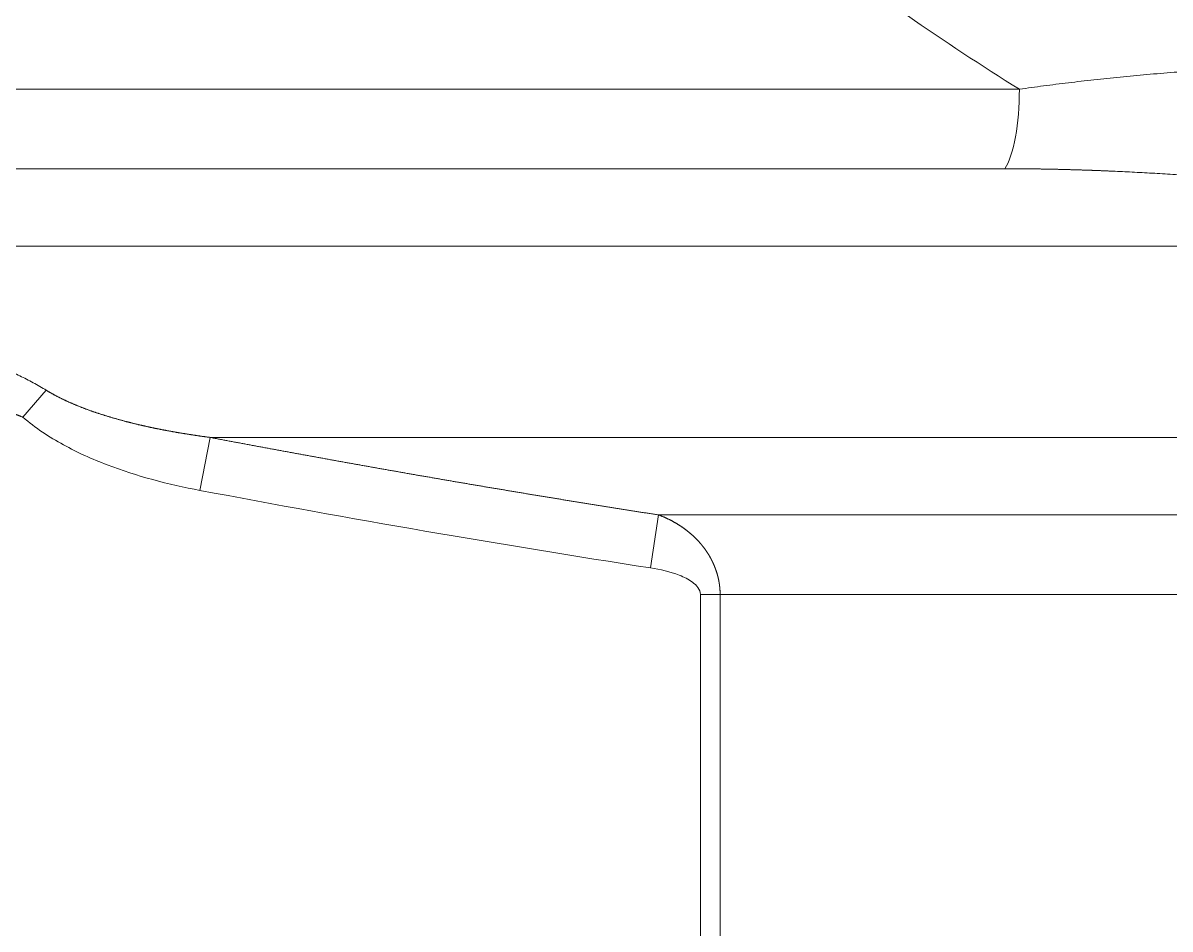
# Model space of a CAD drawing. Header units: millimetres. Extents: x 4664 to 8864, y -38 to 2932.
# Drawn here: x 8215.16 to 8232.41, y 1742.65 to 1756.27 of the extents above; entities that cross this region are included whole.
import ezdxf

# ---------------------------------------------------------------- set-up
doc = ezdxf.new("R2010")
doc.units = ezdxf.units.MM

msp = doc.modelspace()

# ---------------------------------------------------------------- linework, layer by layer
at = {"lineweight": 5}
for p, q in [((8193.143, 1755.274), (8230.141, 1755.274)), ((8193.554, 1754.08), (8229.924, 1754.08)), ((8242.142, 1752.914), (8190.219, 1752.914)), ((8215.514, 1750.749), (8215.163, 1750.345)), ((8217.975, 1750.041), (8217.824, 1749.245)), ((8246.503, 1750.041), (8217.975, 1750.041)), ((8224.718, 1748.876), (8224.595, 1748.08)), ((8245.529, 1748.876), (8224.718, 1748.876)), ((8225.345, 1747.682), (8225.345, 1736.626)), ((8225.345, 1747.682), (8246.723, 1747.682)), ((8225.642, 1736.626), (8225.642, 1747.682))]:
    msp.add_line(p, q, dxfattribs=at)
at = {"lineweight": 5, "extrusion": (0, 0, -1)}
msp.add_ellipse((8229.777, 1755.274), major_axis=(0, -1.306), ratio=0.278426, start_param=4.712389, end_param=5.867354, dxfattribs=at)
at = {"lineweight": 5}
for points, knots in [([(8218.655, 1766.189), (8219.032, 1765.647), (8219.422, 1765.115), (8220.228, 1764.072), (8220.644, 1763.561), (8221.502, 1762.559), (8221.945, 1762.068), (8222.628, 1761.348), (8222.859, 1761.11), (8223.211, 1760.757), (8223.388, 1760.582), (8223.597, 1760.379), (8223.702, 1760.278), (8223.755, 1760.227), (8223.781, 1760.202), (8223.794, 1760.19), (8223.801, 1760.183), (8223.804, 1760.181), (8223.806, 1760.179), (8223.807, 1760.178), (8224.289, 1759.718), (8224.781, 1759.272), (8225.537, 1758.622), (8225.792, 1758.408), (8226.178, 1758.092), (8226.373, 1757.936), (8226.602, 1757.755), (8226.716, 1757.665), (8226.774, 1757.62), (8226.803, 1757.598), (8226.817, 1757.587), (8226.824, 1757.581), (8226.828, 1757.578), (8226.83, 1757.577), (8226.83, 1757.576), (8226.831, 1757.576), (8226.831, 1757.576), (8227.365, 1757.162), (8227.907, 1756.764), (8229.01, 1755.997), (8229.571, 1755.628), (8230.141, 1755.274)], [0, 0, 0, 0, 0.125, 0.125, 0.25, 0.25, 0.375, 0.375, 0.4375, 0.4375, 0.46875, 0.484375, 0.492187, 0.496094, 0.498047, 0.499023, 0.499512, 0.499756, 0.499756, 0.5, 0.5, 0.625, 0.625, 0.6875, 0.6875, 0.71875, 0.734375, 0.742187, 0.746094, 0.748047, 0.749023, 0.749512, 0.749756, 0.749878, 0.749939, 0.749939, 0.75, 0.75, 0.875, 0.875, 1, 1, 1, 1]), ([(8242.388, 1755.317), (8242.103, 1755.342), (8241.824, 1755.366), (8241.273, 1755.411), (8241.003, 1755.433), (8240.47, 1755.473), (8240.207, 1755.491), (8239.819, 1755.517), (8239.691, 1755.525), (8239.436, 1755.541), (8239.31, 1755.548), (8238.933, 1755.57), (8238.686, 1755.582), (8238.321, 1755.599), (8238.201, 1755.604), (8238.022, 1755.611), (8237.962, 1755.613), (8237.844, 1755.618), (8237.785, 1755.62), (8237.491, 1755.63), (8237.26, 1755.636), (8236.919, 1755.643), (8236.807, 1755.645), (8236.639, 1755.648), (8236.555, 1755.649), (8236.458, 1755.65), (8236.41, 1755.65), (8236.386, 1755.651), (8236.374, 1755.651), (8236.368, 1755.651), (8236.365, 1755.651), (8236.363, 1755.651), (8236.363, 1755.651), (8236.362, 1755.651), (8236.362, 1755.651), (8236.362, 1755.651), (8236.362, 1755.651), (8236.362, 1755.651), (8236.362, 1755.651), (8236.223, 1755.652), (8235.948, 1755.654), (8235.545, 1755.653), (8235.152, 1755.649), (8234.895, 1755.644), (8234.515, 1755.635), (8234.267, 1755.627), (8233.904, 1755.613), (8233.784, 1755.608), (8233.608, 1755.6), (8233.52, 1755.595), (8233.418, 1755.59), (8233.367, 1755.587), (8233.342, 1755.586), (8233.33, 1755.585), (8233.323, 1755.585), (8233.32, 1755.585), (8233.319, 1755.585), (8233.318, 1755.585), (8233.317, 1755.585), (8233.317, 1755.585), (8233.317, 1755.585), (8233.317, 1755.585), (8233.317, 1755.585), (8233.317, 1755.585), (8233.173, 1755.576), (8232.887, 1755.559), (8232.466, 1755.529), (8232.055, 1755.495), (8231.653, 1755.457), (8231.26, 1755.416), (8230.877, 1755.372), (8230.503, 1755.325), (8230.261, 1755.291), (8230.141, 1755.274)], [0, 0, 0, 0, 0.0625, 0.0625, 0.125, 0.125, 0.1875, 0.1875, 0.21875, 0.21875, 0.25, 0.25, 0.3125, 0.3125, 0.34375, 0.34375, 0.359375, 0.359375, 0.375, 0.375, 0.4375, 0.4375, 0.46875, 0.46875, 0.484375, 0.492188, 0.496094, 0.498047, 0.499023, 0.499512, 0.499756, 0.499878, 0.499939, 0.499969, 0.499985, 0.499992, 0.499996, 0.499996, 0.5, 0.5, 0.53125, 0.5625, 0.59375, 0.625, 0.625, 0.6875, 0.6875, 0.71875, 0.71875, 0.734375, 0.742188, 0.746094, 0.748047, 0.749023, 0.749512, 0.749756, 0.749878, 0.749939, 0.749969, 0.749985, 0.749992, 0.749996, 0.749996, 0.75, 0.75, 0.78125, 0.8125, 0.84375, 0.875, 0.90625, 0.9375, 0.96875, 1, 1, 1, 1]), ([(8229.924, 1754.08), (8229.93, 1754.08), (8229.942, 1754.08), (8229.96, 1754.08), (8229.978, 1754.08), (8229.996, 1754.08), (8230.014, 1754.08), (8230.032, 1754.079), (8230.05, 1754.079), (8230.068, 1754.079), (8230.086, 1754.079), (8230.104, 1754.079), (8230.122, 1754.079), (8230.14, 1754.079), (8230.159, 1754.079), (8230.177, 1754.079), (8230.195, 1754.079), (8230.213, 1754.078), (8230.231, 1754.078), (8230.249, 1754.078), (8230.268, 1754.078), (8230.286, 1754.078), (8230.304, 1754.077), (8230.322, 1754.077), (8230.341, 1754.077), (8230.359, 1754.077), (8230.377, 1754.077), (8230.395, 1754.076), (8230.414, 1754.076), (8230.432, 1754.076), (8230.45, 1754.076), (8230.469, 1754.075), (8230.487, 1754.075), (8230.506, 1754.075), (8230.524, 1754.074), (8230.543, 1754.074), (8230.561, 1754.074), (8230.579, 1754.073), (8230.598, 1754.073), (8230.617, 1754.073), (8230.635, 1754.072), (8230.654, 1754.072), (8230.672, 1754.071), (8230.691, 1754.071), (8230.709, 1754.071), (8230.728, 1754.07), (8230.747, 1754.07), (8230.765, 1754.069), (8230.784, 1754.069), (8230.803, 1754.068), (8230.821, 1754.068), (8230.84, 1754.067), (8230.859, 1754.067), (8230.877, 1754.066), (8230.896, 1754.066), (8230.915, 1754.065), (8230.934, 1754.065), (8230.953, 1754.064), (8230.971, 1754.064), (8230.99, 1754.063), (8231.009, 1754.063), (8231.028, 1754.062), (8231.047, 1754.061), (8231.066, 1754.061), (8231.085, 1754.06), (8231.104, 1754.06), (8231.123, 1754.059), (8231.142, 1754.058), (8231.161, 1754.058), (8231.18, 1754.057), (8231.199, 1754.056), (8231.218, 1754.056), (8231.237, 1754.055), (8231.256, 1754.054), (8231.275, 1754.053), (8231.294, 1754.053), (8231.313, 1754.052), (8231.333, 1754.051), (8231.352, 1754.051), (8231.371, 1754.05), (8231.39, 1754.049), (8231.409, 1754.048), (8231.429, 1754.047), (8231.448, 1754.047), (8231.467, 1754.046), (8231.486, 1754.045), (8231.597, 1754.04), (8231.801, 1754.031), (8232.101, 1754.015), (8232.41, 1753.996), (8232.727, 1753.975), (8232.989, 1753.957), (8233.196, 1753.941), (8233.343, 1753.93), (8233.492, 1753.918), (8233.642, 1753.905), (8233.794, 1753.893), (8233.947, 1753.879), (8234.101, 1753.866), (8234.256, 1753.852), (8234.413, 1753.837), (8234.638, 1753.816), (8234.934, 1753.786), (8235.305, 1753.748), (8235.689, 1753.708), (8236.068, 1753.666), (8236.443, 1753.624), (8236.814, 1753.581), (8237.196, 1753.536), (8237.571, 1753.49), (8237.941, 1753.445), (8238.308, 1753.4), (8238.695, 1753.351), (8239.002, 1753.313), (8239.227, 1753.284), (8239.365, 1753.266), (8239.514, 1753.248), (8239.672, 1753.227), (8239.84, 1753.206), (8240.019, 1753.183), (8240.207, 1753.159), (8240.406, 1753.134), (8240.582, 1753.111), (8240.731, 1753.092), (8240.848, 1753.077), (8240.96, 1753.063), (8241.068, 1753.049), (8241.173, 1753.036), (8241.273, 1753.024), (8241.368, 1753.011), (8241.46, 1753), (8241.547, 1752.989), (8241.63, 1752.978), (8241.709, 1752.969), (8241.783, 1752.959), (8241.854, 1752.95), (8241.92, 1752.942), (8241.981, 1752.934), (8242.039, 1752.927), (8242.092, 1752.921), (8242.126, 1752.916), (8242.142, 1752.914)], [0, 0, 0, 0, 0.001403, 0.002808, 0.004214, 0.005622, 0.007032, 0.008443, 0.009856, 0.01127, 0.012686, 0.014104, 0.015523, 0.016944, 0.018367, 0.019791, 0.021217, 0.022645, 0.024074, 0.025505, 0.026937, 0.028371, 0.029807, 0.031245, 0.032684, 0.034125, 0.035568, 0.037012, 0.038458, 0.039906, 0.041355, 0.042806, 0.044259, 0.045713, 0.047169, 0.048627, 0.050087, 0.051548, 0.053011, 0.054475, 0.055942, 0.05741, 0.05888, 0.060351, 0.061825, 0.0633, 0.064776, 0.066255, 0.067735, 0.069217, 0.0707, 0.072186, 0.073673, 0.075162, 0.076653, 0.078145, 0.079639, 0.081135, 0.082633, 0.084132, 0.085633, 0.087136, 0.088641, 0.090148, 0.091656, 0.093166, 0.094678, 0.096191, 0.097707, 0.099224, 0.100743, 0.102264, 0.103786, 0.105311, 0.106837, 0.108365, 0.109895, 0.111426, 0.11296, 0.114495, 0.116032, 0.117571, 0.119111, 0.120654, 0.122198, 0.123744, 0.125292, 0.148749, 0.172956, 0.197922, 0.223653, 0.250157, 0.262099, 0.274161, 0.286342, 0.298644, 0.311068, 0.323613, 0.33628, 0.34907, 0.361983, 0.37502, 0.40466, 0.43536, 0.467127, 0.499968, 0.529724, 0.560471, 0.592216, 0.624965, 0.653813, 0.684259, 0.716308, 0.749969, 0.760607, 0.772055, 0.784313, 0.797384, 0.811268, 0.825968, 0.841484, 0.857818, 0.874972, 0.884887, 0.894455, 0.903675, 0.912547, 0.92107, 0.929244, 0.937069, 0.944545, 0.95167, 0.958445, 0.96487, 0.970943, 0.976665, 0.982036, 0.987055, 0.991722, 0.996037, 1, 1, 1, 1]), ([(8215.514, 1750.749), (8215.449, 1750.789), (8215.384, 1750.827), (8215.251, 1750.9), (8215.184, 1750.934), (8215.048, 1750.998), (8214.98, 1751.028), (8214.84, 1751.083), (8214.769, 1751.108), (8214.624, 1751.153), (8214.551, 1751.173), (8214.401, 1751.208), (8214.325, 1751.223), (8214.169, 1751.247), (8214.09, 1751.256), (8213.969, 1751.266), (8213.928, 1751.269), (8213.866, 1751.272), (8213.835, 1751.273), (8213.799, 1751.274), (8213.78, 1751.274), (8213.771, 1751.275), (8213.766, 1751.275), (8213.764, 1751.275), (8213.763, 1751.275), (8213.762, 1751.275), (8213.762, 1751.275), (8213.762, 1751.275), (8213.762, 1751.275), (8213.762, 1751.275), (8213.762, 1751.275), (8213.691, 1751.276), (8213.62, 1751.275), (8213.477, 1751.27), (8213.405, 1751.265), (8213.26, 1751.252), (8213.188, 1751.243), (8213.078, 1751.228), (8213.041, 1751.222), (8212.986, 1751.213), (8212.959, 1751.208), (8212.927, 1751.202), (8212.911, 1751.199), (8212.903, 1751.197), (8212.899, 1751.197), (8212.897, 1751.196), (8212.896, 1751.196), (8212.821, 1751.182), (8212.749, 1751.166), (8212.608, 1751.132), (8212.539, 1751.113), (8212.404, 1751.073), (8212.338, 1751.052), (8212.209, 1751.006), (8212.146, 1750.982), (8212.085, 1750.956)], [0, 0, 0, 0, 0.0625, 0.0625, 0.125, 0.125, 0.1875, 0.1875, 0.25, 0.25, 0.3125, 0.3125, 0.375, 0.375, 0.4375, 0.4375, 0.46875, 0.46875, 0.484375, 0.492188, 0.496094, 0.498047, 0.499023, 0.499512, 0.499756, 0.499878, 0.499939, 0.499969, 0.499985, 0.499985, 0.5, 0.5, 0.5625, 0.5625, 0.625, 0.625, 0.6875, 0.6875, 0.71875, 0.71875, 0.734375, 0.742188, 0.746094, 0.748047, 0.749023, 0.749023, 0.75, 0.75, 0.8125, 0.8125, 0.875, 0.875, 0.9375, 0.9375, 1, 1, 1, 1]), ([(8217.975, 1750.041), (8217.969, 1750.042), (8217.958, 1750.044), (8217.941, 1750.046), (8217.924, 1750.048), (8217.907, 1750.05), (8217.89, 1750.053), (8217.873, 1750.055), (8217.857, 1750.057), (8217.84, 1750.06), (8217.824, 1750.062), (8217.807, 1750.064), (8217.791, 1750.067), (8217.774, 1750.069), (8217.758, 1750.072), (8217.741, 1750.074), (8217.725, 1750.076), (8217.709, 1750.079), (8217.693, 1750.081), (8217.677, 1750.084), (8217.661, 1750.086), (8217.645, 1750.089), (8217.629, 1750.091), (8217.613, 1750.094), (8217.597, 1750.096), (8217.581, 1750.099), (8217.565, 1750.102), (8217.549, 1750.104), (8217.534, 1750.107), (8217.518, 1750.109), (8217.503, 1750.112), (8217.487, 1750.115), (8217.472, 1750.117), (8217.456, 1750.12), (8217.441, 1750.123), (8217.426, 1750.126), (8217.41, 1750.128), (8217.395, 1750.131), (8217.38, 1750.134), (8217.365, 1750.136), (8217.35, 1750.139), (8217.335, 1750.142), (8217.32, 1750.145), (8217.305, 1750.148), (8217.29, 1750.15), (8217.275, 1750.153), (8217.261, 1750.156), (8217.246, 1750.159), (8217.231, 1750.162), (8217.217, 1750.165), (8217.202, 1750.168), (8217.188, 1750.171), (8217.173, 1750.174), (8217.159, 1750.176), (8217.145, 1750.179), (8217.13, 1750.182), (8217.116, 1750.185), (8217.102, 1750.188), (8217.088, 1750.191), (8217.074, 1750.194), (8217.06, 1750.197), (8217.046, 1750.2), (8217.032, 1750.203), (8217.018, 1750.206), (8217.004, 1750.21), (8216.99, 1750.213), (8216.977, 1750.216), (8216.963, 1750.219), (8216.949, 1750.222), (8216.936, 1750.225), (8216.922, 1750.228), (8216.909, 1750.231), (8216.895, 1750.234), (8216.882, 1750.238), (8216.869, 1750.241), (8216.856, 1750.244), (8216.842, 1750.247), (8216.829, 1750.25), (8216.816, 1750.254), (8216.803, 1750.257), (8216.79, 1750.26), (8216.777, 1750.263), (8216.764, 1750.267), (8216.751, 1750.27), (8216.739, 1750.273), (8216.726, 1750.276), (8216.711, 1750.28), (8216.693, 1750.285), (8216.672, 1750.29), (8216.652, 1750.296), (8216.632, 1750.301), (8216.612, 1750.307), (8216.592, 1750.312), (8216.573, 1750.318), (8216.553, 1750.323), (8216.534, 1750.329), (8216.514, 1750.335), (8216.495, 1750.34), (8216.476, 1750.346), (8216.457, 1750.352), (8216.438, 1750.357), (8216.419, 1750.363), (8216.4, 1750.369), (8216.382, 1750.375), (8216.364, 1750.381), (8216.345, 1750.386), (8216.327, 1750.392), (8216.309, 1750.398), (8216.291, 1750.404), (8216.273, 1750.41), (8216.256, 1750.416), (8216.238, 1750.422), (8216.221, 1750.428), (8216.203, 1750.434), (8216.186, 1750.44), (8216.169, 1750.446), (8216.152, 1750.453), (8216.135, 1750.459), (8216.118, 1750.465), (8216.102, 1750.471), (8216.085, 1750.477), (8216.069, 1750.484), (8216.053, 1750.49), (8216.037, 1750.496), (8216.021, 1750.502), (8216.005, 1750.509), (8215.989, 1750.515), (8215.973, 1750.521), (8215.958, 1750.528), (8215.943, 1750.534), (8215.927, 1750.541), (8215.912, 1750.547), (8215.897, 1750.554), (8215.882, 1750.56), (8215.867, 1750.567), (8215.853, 1750.573), (8215.838, 1750.58), (8215.824, 1750.586), (8215.81, 1750.593), (8215.795, 1750.6), (8215.781, 1750.606), (8215.767, 1750.613), (8215.754, 1750.619), (8215.74, 1750.626), (8215.726, 1750.633), (8215.713, 1750.64), (8215.7, 1750.646), (8215.686, 1750.653), (8215.673, 1750.66), (8215.66, 1750.667), (8215.648, 1750.673), (8215.635, 1750.68), (8215.622, 1750.687), (8215.61, 1750.694), (8215.597, 1750.701), (8215.585, 1750.708), (8215.573, 1750.715), (8215.561, 1750.722), (8215.549, 1750.728), (8215.537, 1750.735), (8215.526, 1750.742), (8215.518, 1750.747), (8215.514, 1750.749)], [0, 0, 0, 0, 0.00665, 0.01328, 0.019893, 0.026486, 0.033061, 0.039618, 0.046155, 0.052675, 0.059175, 0.065657, 0.07212, 0.078565, 0.084991, 0.091398, 0.097787, 0.104157, 0.110508, 0.116841, 0.123155, 0.12945, 0.135727, 0.141985, 0.148225, 0.154446, 0.160648, 0.166832, 0.172997, 0.179143, 0.185271, 0.19138, 0.197471, 0.203543, 0.209596, 0.215631, 0.221647, 0.227644, 0.233623, 0.239583, 0.245524, 0.251447, 0.257351, 0.263237, 0.269104, 0.274952, 0.280782, 0.286593, 0.292386, 0.29816, 0.303915, 0.309652, 0.31537, 0.321069, 0.32675, 0.332412, 0.338056, 0.343681, 0.349287, 0.354875, 0.360445, 0.365995, 0.371527, 0.377041, 0.382536, 0.388012, 0.39347, 0.398909, 0.404329, 0.409731, 0.415115, 0.42048, 0.425826, 0.431154, 0.436463, 0.441753, 0.447025, 0.452279, 0.457514, 0.46273, 0.467928, 0.473107, 0.478268, 0.483411, 0.488534, 0.493639, 0.498726, 0.506931, 0.515095, 0.523216, 0.531296, 0.539334, 0.547329, 0.555284, 0.563196, 0.571066, 0.578895, 0.586682, 0.594428, 0.602131, 0.609794, 0.617414, 0.624993, 0.63253, 0.640026, 0.64748, 0.654893, 0.662264, 0.669594, 0.676883, 0.68413, 0.691336, 0.698501, 0.705624, 0.712706, 0.719747, 0.726747, 0.733706, 0.740623, 0.7475, 0.754336, 0.761131, 0.767885, 0.774598, 0.78127, 0.787901, 0.794492, 0.801042, 0.807552, 0.814021, 0.820449, 0.826838, 0.833185, 0.839493, 0.84576, 0.851987, 0.858173, 0.86432, 0.870426, 0.876493, 0.88252, 0.888507, 0.894454, 0.900361, 0.906229, 0.912057, 0.917846, 0.923596, 0.929306, 0.934977, 0.940608, 0.946201, 0.951755, 0.95727, 0.962746, 0.968183, 0.973582, 0.978942, 0.984264, 0.989547, 0.994793, 1, 1, 1, 1]), ([(8212.157, 1749.943), (8212.159, 1749.944), (8212.164, 1749.947), (8212.17, 1749.951), (8212.177, 1749.956), (8212.184, 1749.96), (8212.191, 1749.965), (8212.198, 1749.97), (8212.206, 1749.974), (8212.213, 1749.979), (8212.221, 1749.984), (8212.229, 1749.989), (8212.237, 1749.995), (8212.245, 1750), (8212.254, 1750.005), (8212.263, 1750.011), (8212.272, 1750.016), (8212.281, 1750.022), (8212.29, 1750.027), (8212.299, 1750.033), (8212.309, 1750.039), (8212.319, 1750.045), (8212.329, 1750.051), (8212.339, 1750.057), (8212.35, 1750.063), (8212.36, 1750.069), (8212.371, 1750.075), (8212.382, 1750.081), (8212.393, 1750.088), (8212.404, 1750.094), (8212.416, 1750.101), (8212.428, 1750.107), (8212.44, 1750.114), (8212.452, 1750.12), (8212.464, 1750.127), (8212.477, 1750.134), (8212.49, 1750.141), (8212.503, 1750.147), (8212.516, 1750.154), (8212.529, 1750.161), (8212.543, 1750.168), (8212.556, 1750.175), (8212.57, 1750.182), (8212.585, 1750.189), (8212.599, 1750.196), (8212.613, 1750.204), (8212.628, 1750.211), (8212.643, 1750.218), (8212.659, 1750.225), (8212.674, 1750.232), (8212.69, 1750.24), (8212.705, 1750.247), (8212.722, 1750.254), (8212.738, 1750.261), (8212.754, 1750.269), (8212.771, 1750.276), (8212.788, 1750.283), (8212.805, 1750.291), (8212.822, 1750.298), (8212.845, 1750.307), (8212.872, 1750.318), (8212.904, 1750.331), (8212.935, 1750.343), (8212.966, 1750.355), (8212.996, 1750.366), (8213.026, 1750.377), (8213.056, 1750.388), (8213.085, 1750.398), (8213.114, 1750.407), (8213.142, 1750.416), (8213.17, 1750.425), (8213.197, 1750.434), (8213.224, 1750.442), (8213.251, 1750.449), (8213.277, 1750.457), (8213.302, 1750.464), (8213.327, 1750.471), (8213.352, 1750.477), (8213.376, 1750.483), (8213.4, 1750.489), (8213.423, 1750.494), (8213.445, 1750.5), (8213.468, 1750.505), (8213.489, 1750.509), (8213.51, 1750.514), (8213.531, 1750.518), (8213.551, 1750.522), (8213.571, 1750.526), (8213.599, 1750.531), (8213.637, 1750.537), (8213.684, 1750.545), (8213.73, 1750.551), (8213.777, 1750.557), (8213.822, 1750.562), (8213.868, 1750.566), (8213.913, 1750.569), (8213.957, 1750.572), (8214.001, 1750.574), (8214.045, 1750.575), (8214.088, 1750.575), (8214.131, 1750.575), (8214.173, 1750.574), (8214.215, 1750.572), (8214.257, 1750.57), (8214.298, 1750.567), (8214.338, 1750.563), (8214.368, 1750.56), (8214.387, 1750.558), (8214.395, 1750.557), (8214.404, 1750.555), (8214.412, 1750.554), (8214.421, 1750.553), (8214.43, 1750.552), (8214.438, 1750.551), (8214.447, 1750.549), (8214.456, 1750.548), (8214.465, 1750.547), (8214.474, 1750.545), (8214.483, 1750.544), (8214.492, 1750.542), (8214.501, 1750.541), (8214.51, 1750.539), (8214.52, 1750.537), (8214.529, 1750.536), (8214.538, 1750.534), (8214.548, 1750.532), (8214.557, 1750.53), (8214.567, 1750.528), (8214.576, 1750.526), (8214.586, 1750.524), (8214.596, 1750.522), (8214.605, 1750.52), (8214.615, 1750.518), (8214.625, 1750.516), (8214.635, 1750.514), (8214.645, 1750.511), (8214.655, 1750.509), (8214.665, 1750.506), (8214.676, 1750.504), (8214.686, 1750.501), (8214.696, 1750.499), (8214.706, 1750.496), (8214.717, 1750.494), (8214.727, 1750.491), (8214.738, 1750.488), (8214.748, 1750.485), (8214.759, 1750.482), (8214.77, 1750.479), (8214.78, 1750.476), (8214.791, 1750.473), (8214.802, 1750.47), (8214.813, 1750.467), (8214.824, 1750.464), (8214.835, 1750.46), (8214.846, 1750.457), (8214.857, 1750.454), (8214.868, 1750.45), (8214.879, 1750.447), (8214.891, 1750.443), (8214.902, 1750.439), (8214.913, 1750.436), (8214.925, 1750.432), (8214.936, 1750.428), (8214.948, 1750.424), (8214.959, 1750.42), (8214.971, 1750.417), (8214.982, 1750.412), (8214.994, 1750.408), (8215.006, 1750.404), (8215.018, 1750.4), (8215.029, 1750.396), (8215.041, 1750.392), (8215.053, 1750.387), (8215.065, 1750.383), (8215.077, 1750.378), (8215.089, 1750.374), (8215.102, 1750.369), (8215.114, 1750.364), (8215.126, 1750.36), (8215.138, 1750.355), (8215.15, 1750.35), (8215.159, 1750.347), (8215.163, 1750.345)], [0, 0, 0, 0, 0.002496, 0.005055, 0.007677, 0.010363, 0.013113, 0.015926, 0.018802, 0.021742, 0.024746, 0.027812, 0.030943, 0.034136, 0.037394, 0.040714, 0.044098, 0.047546, 0.051057, 0.054631, 0.058269, 0.06197, 0.065734, 0.069562, 0.073454, 0.077408, 0.081426, 0.085507, 0.089652, 0.093859, 0.09813, 0.102464, 0.106862, 0.111322, 0.115846, 0.120433, 0.125083, 0.129796, 0.134572, 0.139411, 0.144313, 0.149278, 0.154306, 0.159397, 0.164551, 0.169767, 0.175046, 0.180388, 0.185793, 0.19126, 0.19679, 0.202382, 0.208037, 0.213754, 0.219534, 0.225376, 0.23128, 0.237246, 0.243275, 0.249365, 0.260452, 0.271361, 0.282094, 0.292649, 0.303027, 0.313229, 0.323254, 0.333102, 0.342773, 0.352268, 0.361587, 0.37073, 0.379697, 0.388487, 0.397102, 0.405542, 0.413806, 0.421895, 0.429809, 0.437548, 0.445112, 0.452502, 0.459718, 0.46676, 0.473628, 0.480322, 0.486843, 0.49319, 0.499365, 0.514596, 0.529667, 0.54458, 0.559335, 0.573932, 0.588372, 0.602655, 0.616782, 0.630754, 0.644571, 0.658234, 0.671743, 0.6851, 0.698306, 0.711361, 0.724266, 0.737022, 0.74963, 0.752263, 0.754916, 0.757588, 0.760279, 0.76299, 0.765721, 0.76847, 0.77124, 0.774028, 0.776836, 0.779664, 0.782511, 0.785377, 0.788262, 0.791167, 0.794092, 0.797035, 0.799998, 0.80298, 0.805981, 0.809001, 0.812041, 0.8151, 0.818178, 0.821275, 0.824391, 0.827527, 0.830681, 0.833855, 0.837047, 0.840259, 0.84349, 0.846739, 0.850007, 0.853295, 0.856601, 0.859926, 0.86327, 0.866633, 0.870015, 0.873415, 0.876834, 0.880272, 0.883729, 0.887204, 0.890698, 0.89421, 0.897741, 0.901291, 0.904859, 0.908446, 0.912051, 0.915674, 0.919316, 0.922977, 0.926655, 0.930353, 0.934068, 0.937802, 0.941553, 0.945323, 0.949112, 0.952918, 0.956743, 0.960585, 0.964446, 0.968325, 0.972222, 0.976136, 0.980069, 0.984019, 0.987988, 0.991974, 0.995978, 1, 1, 1, 1]), ([(8215.163, 1750.345), (8215.349, 1750.183), (8215.557, 1750.047), (8215.984, 1749.813), (8216.204, 1749.715), (8216.878, 1749.457), (8217.345, 1749.335), (8217.824, 1749.245)], [0, 0, 0, 0, 0.25, 0.25, 0.5, 0.5, 1, 1, 1, 1]), ([(8224.718, 1748.876), (8224.697, 1748.879), (8224.655, 1748.886), (8224.593, 1748.896), (8224.53, 1748.905), (8224.468, 1748.915), (8224.405, 1748.925), (8224.343, 1748.935), (8224.28, 1748.945), (8224.218, 1748.955), (8224.155, 1748.964), (8224.092, 1748.974), (8224.03, 1748.984), (8223.967, 1748.994), (8223.905, 1749.004), (8223.842, 1749.014), (8223.78, 1749.024), (8223.717, 1749.034), (8223.654, 1749.044), (8223.592, 1749.055), (8223.529, 1749.065), (8223.466, 1749.075), (8223.404, 1749.085), (8223.341, 1749.095), (8223.278, 1749.105), (8223.216, 1749.116), (8223.153, 1749.126), (8223.09, 1749.136), (8223.028, 1749.146), (8222.965, 1749.157), (8222.902, 1749.167), (8222.839, 1749.177), (8222.777, 1749.188), (8222.714, 1749.198), (8222.651, 1749.209), (8222.588, 1749.219), (8222.525, 1749.23), (8222.463, 1749.24), (8222.4, 1749.251), (8222.337, 1749.261), (8222.274, 1749.272), (8222.211, 1749.282), (8222.148, 1749.293), (8222.086, 1749.303), (8222.023, 1749.314), (8221.96, 1749.325), (8221.897, 1749.335), (8221.834, 1749.346), (8221.771, 1749.357), (8221.708, 1749.368), (8221.645, 1749.378), (8221.582, 1749.389), (8221.519, 1749.4), (8221.456, 1749.411), (8221.393, 1749.422), (8221.33, 1749.433), (8221.267, 1749.444), (8221.204, 1749.454), (8221.141, 1749.465), (8221.078, 1749.476), (8221.015, 1749.487), (8220.952, 1749.498), (8220.889, 1749.509), (8220.826, 1749.521), (8220.763, 1749.532), (8220.7, 1749.543), (8220.637, 1749.554), (8220.574, 1749.565), (8220.51, 1749.576), (8220.447, 1749.587), (8220.384, 1749.599), (8220.321, 1749.61), (8220.258, 1749.621), (8220.195, 1749.632), (8220.131, 1749.644), (8220.068, 1749.655), (8220.005, 1749.666), (8219.942, 1749.678), (8219.878, 1749.689), (8219.815, 1749.701), (8219.752, 1749.712), (8219.688, 1749.724), (8219.625, 1749.735), (8219.562, 1749.747), (8219.499, 1749.758), (8219.435, 1749.77), (8219.372, 1749.781), (8219.308, 1749.793), (8219.245, 1749.804), (8219.182, 1749.816), (8219.118, 1749.828), (8219.055, 1749.839), (8218.991, 1749.851), (8218.928, 1749.863), (8218.864, 1749.875), (8218.801, 1749.886), (8218.737, 1749.898), (8218.674, 1749.91), (8218.61, 1749.922), (8218.547, 1749.934), (8218.483, 1749.946), (8218.42, 1749.957), (8218.356, 1749.969), (8218.293, 1749.981), (8218.229, 1749.993), (8218.165, 1750.005), (8218.102, 1750.017), (8218.038, 1750.029), (8217.996, 1750.037), (8217.975, 1750.041)], [0, 0, 0, 0, 0.009242, 0.018485, 0.02773, 0.036977, 0.046225, 0.055475, 0.064727, 0.07398, 0.083236, 0.092492, 0.101751, 0.111011, 0.120273, 0.129537, 0.138802, 0.148069, 0.157338, 0.166609, 0.175882, 0.185156, 0.194432, 0.20371, 0.21299, 0.222272, 0.231555, 0.240841, 0.250128, 0.259417, 0.268708, 0.278001, 0.287296, 0.296593, 0.305892, 0.315192, 0.324495, 0.333799, 0.343106, 0.352414, 0.361725, 0.371037, 0.380352, 0.389668, 0.398987, 0.408307, 0.41763, 0.426955, 0.436281, 0.44561, 0.454941, 0.464274, 0.473609, 0.482946, 0.492285, 0.501627, 0.51097, 0.520316, 0.529664, 0.539014, 0.548366, 0.55772, 0.567077, 0.576436, 0.585797, 0.59516, 0.604525, 0.613893, 0.623263, 0.632635, 0.642009, 0.651386, 0.660765, 0.670146, 0.679529, 0.688915, 0.698303, 0.707694, 0.717087, 0.726482, 0.735879, 0.745279, 0.754682, 0.764086, 0.773493, 0.782903, 0.792314, 0.801729, 0.811145, 0.820564, 0.829986, 0.83941, 0.848836, 0.858265, 0.867696, 0.87713, 0.886567, 0.896005, 0.905447, 0.914891, 0.924337, 0.933786, 0.943237, 0.952691, 0.962148, 0.971607, 0.981069, 0.990533, 1, 1, 1, 1]), ([(8225.642, 1747.682), (8225.642, 1747.683), (8225.642, 1747.686), (8225.642, 1747.69), (8225.642, 1747.695), (8225.642, 1747.699), (8225.642, 1747.704), (8225.642, 1747.708), (8225.642, 1747.713), (8225.642, 1747.717), (8225.641, 1747.721), (8225.641, 1747.726), (8225.641, 1747.73), (8225.641, 1747.735), (8225.641, 1747.739), (8225.64, 1747.744), (8225.64, 1747.748), (8225.64, 1747.752), (8225.639, 1747.757), (8225.639, 1747.761), (8225.639, 1747.766), (8225.638, 1747.77), (8225.638, 1747.775), (8225.638, 1747.779), (8225.637, 1747.783), (8225.637, 1747.788), (8225.636, 1747.792), (8225.636, 1747.797), (8225.635, 1747.801), (8225.635, 1747.806), (8225.634, 1747.81), (8225.634, 1747.815), (8225.633, 1747.819), (8225.633, 1747.823), (8225.632, 1747.828), (8225.631, 1747.832), (8225.631, 1747.837), (8225.63, 1747.841), (8225.63, 1747.846), (8225.629, 1747.85), (8225.628, 1747.855), (8225.627, 1747.859), (8225.627, 1747.863), (8225.626, 1747.868), (8225.625, 1747.872), (8225.624, 1747.877), (8225.623, 1747.881), (8225.623, 1747.886), (8225.622, 1747.89), (8225.621, 1747.895), (8225.62, 1747.899), (8225.619, 1747.904), (8225.618, 1747.908), (8225.617, 1747.912), (8225.616, 1747.917), (8225.615, 1747.921), (8225.614, 1747.926), (8225.613, 1747.93), (8225.612, 1747.935), (8225.611, 1747.939), (8225.61, 1747.944), (8225.609, 1747.948), (8225.608, 1747.952), (8225.607, 1747.957), (8225.605, 1747.961), (8225.604, 1747.966), (8225.603, 1747.97), (8225.602, 1747.975), (8225.601, 1747.979), (8225.599, 1747.983), (8225.598, 1747.988), (8225.597, 1747.992), (8225.596, 1747.997), (8225.594, 1748.001), (8225.593, 1748.005), (8225.592, 1748.01), (8225.59, 1748.014), (8225.589, 1748.019), (8225.587, 1748.023), (8225.586, 1748.028), (8225.584, 1748.032), (8225.583, 1748.036), (8225.581, 1748.041), (8225.58, 1748.045), (8225.578, 1748.05), (8225.577, 1748.054), (8225.575, 1748.058), (8225.574, 1748.063), (8225.572, 1748.067), (8225.57, 1748.071), (8225.569, 1748.076), (8225.567, 1748.08), (8225.565, 1748.085), (8225.564, 1748.089), (8225.562, 1748.093), (8225.56, 1748.098), (8225.559, 1748.102), (8225.557, 1748.106), (8225.555, 1748.111), (8225.553, 1748.115), (8225.551, 1748.119), (8225.549, 1748.124), (8225.548, 1748.128), (8225.546, 1748.132), (8225.544, 1748.137), (8225.542, 1748.141), (8225.54, 1748.145), (8225.538, 1748.15), (8225.536, 1748.154), (8225.534, 1748.158), (8225.532, 1748.163), (8225.53, 1748.167), (8225.528, 1748.171), (8225.526, 1748.176), (8225.524, 1748.18), (8225.522, 1748.184), (8225.519, 1748.188), (8225.517, 1748.193), (8225.515, 1748.197), (8225.513, 1748.201), (8225.511, 1748.206), (8225.509, 1748.21), (8225.506, 1748.214), (8225.504, 1748.218), (8225.502, 1748.223), (8225.499, 1748.227), (8225.497, 1748.231), (8225.495, 1748.235), (8225.492, 1748.239), (8225.49, 1748.244), (8225.488, 1748.248), (8225.485, 1748.252), (8225.483, 1748.256), (8225.48, 1748.26), (8225.478, 1748.265), (8225.475, 1748.269), (8225.473, 1748.273), (8225.47, 1748.277), (8225.468, 1748.281), (8225.465, 1748.286), (8225.463, 1748.29), (8225.46, 1748.294), (8225.457, 1748.298), (8225.455, 1748.302), (8225.452, 1748.306), (8225.449, 1748.31), (8225.447, 1748.314), (8225.444, 1748.319), (8225.441, 1748.323), (8225.439, 1748.327), (8225.436, 1748.331), (8225.433, 1748.335), (8225.43, 1748.339), (8225.427, 1748.343), (8225.425, 1748.347), (8225.422, 1748.351), (8225.419, 1748.355), (8225.416, 1748.359), (8225.413, 1748.363), (8225.41, 1748.367), (8225.407, 1748.371), (8225.404, 1748.375), (8225.401, 1748.379), (8225.398, 1748.383), (8225.395, 1748.387), (8225.392, 1748.391), (8225.389, 1748.395), (8225.386, 1748.399), (8225.383, 1748.403), (8225.38, 1748.407), (8225.376, 1748.411), (8225.373, 1748.415), (8225.37, 1748.419), (8225.367, 1748.423), (8225.364, 1748.427), (8225.36, 1748.431), (8225.357, 1748.435), (8225.354, 1748.439), (8225.35, 1748.443), (8225.345, 1748.449), (8225.339, 1748.456), (8225.333, 1748.462), (8225.328, 1748.469), (8225.322, 1748.475), (8225.316, 1748.482), (8225.309, 1748.488), (8225.303, 1748.495), (8225.297, 1748.502), (8225.291, 1748.508), (8225.284, 1748.515), (8225.278, 1748.521), (8225.271, 1748.528), (8225.265, 1748.534), (8225.258, 1748.54), (8225.251, 1748.547), (8225.244, 1748.553), (8225.238, 1748.56), (8225.231, 1748.566), (8225.224, 1748.573), (8225.216, 1748.579), (8225.209, 1748.585), (8225.202, 1748.592), (8225.195, 1748.598), (8225.187, 1748.604), (8225.18, 1748.611), (8225.172, 1748.617), (8225.164, 1748.623), (8225.157, 1748.629), (8225.149, 1748.635), (8225.141, 1748.642), (8225.133, 1748.648), (8225.125, 1748.654), (8225.117, 1748.66), (8225.109, 1748.666), (8225.1, 1748.672), (8225.092, 1748.678), (8225.084, 1748.684), (8225.075, 1748.69), (8225.066, 1748.696), (8225.058, 1748.702), (8225.049, 1748.708), (8225.04, 1748.713), (8225.031, 1748.719), (8225.022, 1748.725), (8225.013, 1748.731), (8225.004, 1748.736), (8224.995, 1748.742), (8224.986, 1748.748), (8224.976, 1748.753), (8224.967, 1748.759), (8224.958, 1748.764), (8224.948, 1748.769), (8224.938, 1748.775), (8224.929, 1748.78), (8224.919, 1748.785), (8224.909, 1748.791), (8224.899, 1748.796), (8224.889, 1748.801), (8224.879, 1748.806), (8224.869, 1748.811), (8224.858, 1748.816), (8224.848, 1748.821), (8224.838, 1748.826), (8224.827, 1748.831), (8224.816, 1748.836), (8224.806, 1748.84), (8224.795, 1748.845), (8224.784, 1748.85), (8224.773, 1748.854), (8224.762, 1748.859), (8224.751, 1748.863), (8224.74, 1748.868), (8224.729, 1748.872), (8224.722, 1748.875), (8224.718, 1748.876)], [0, 0, 0, 0, 0.002602, 0.005204, 0.007808, 0.010414, 0.01302, 0.015628, 0.018238, 0.020849, 0.023461, 0.026074, 0.028689, 0.031306, 0.033924, 0.036543, 0.039164, 0.041787, 0.044412, 0.047037, 0.049665, 0.052294, 0.054926, 0.057558, 0.060193, 0.062829, 0.065468, 0.068108, 0.07075, 0.073393, 0.076039, 0.078687, 0.081336, 0.083988, 0.086642, 0.089298, 0.091955, 0.094615, 0.097277, 0.099942, 0.102608, 0.105277, 0.107947, 0.11062, 0.113296, 0.115973, 0.118653, 0.121336, 0.12402, 0.126707, 0.129397, 0.132089, 0.134783, 0.13748, 0.140179, 0.142881, 0.145586, 0.148293, 0.151003, 0.153715, 0.15643, 0.159148, 0.161868, 0.164591, 0.167317, 0.170046, 0.172777, 0.175511, 0.178248, 0.180988, 0.183731, 0.186477, 0.189226, 0.191977, 0.194732, 0.197489, 0.20025, 0.203014, 0.205781, 0.20855, 0.211323, 0.214099, 0.216879, 0.219661, 0.222447, 0.225236, 0.228028, 0.230823, 0.233622, 0.236424, 0.239229, 0.242038, 0.24485, 0.247665, 0.250484, 0.253306, 0.256132, 0.258961, 0.261794, 0.26463, 0.26747, 0.270314, 0.27316, 0.276011, 0.278865, 0.281723, 0.284584, 0.28745, 0.290319, 0.293191, 0.296067, 0.298948, 0.301832, 0.304719, 0.307611, 0.310506, 0.313405, 0.316308, 0.319216, 0.322126, 0.325041, 0.32796, 0.330883, 0.33381, 0.336741, 0.339676, 0.342615, 0.345558, 0.348505, 0.351456, 0.354411, 0.357371, 0.360335, 0.363303, 0.366275, 0.369251, 0.372232, 0.375216, 0.378205, 0.381199, 0.384197, 0.387199, 0.390205, 0.393216, 0.396231, 0.39925, 0.402274, 0.405303, 0.408336, 0.411373, 0.414415, 0.417461, 0.420512, 0.423568, 0.426628, 0.429692, 0.432761, 0.435835, 0.438913, 0.441996, 0.445084, 0.448176, 0.451273, 0.454375, 0.457482, 0.460593, 0.463709, 0.46683, 0.469955, 0.473085, 0.476221, 0.479361, 0.482505, 0.485655, 0.48881, 0.491969, 0.495134, 0.498303, 0.501477, 0.506888, 0.51233, 0.517804, 0.52331, 0.528849, 0.534419, 0.540022, 0.545657, 0.551325, 0.557025, 0.562757, 0.568523, 0.57432, 0.580151, 0.586015, 0.591911, 0.597841, 0.603803, 0.609799, 0.615827, 0.621889, 0.627984, 0.634113, 0.640275, 0.64647, 0.652699, 0.658962, 0.665258, 0.671588, 0.677951, 0.684348, 0.690779, 0.697244, 0.703743, 0.710276, 0.716843, 0.723445, 0.73008, 0.736749, 0.743453, 0.750191, 0.756963, 0.76377, 0.770611, 0.777487, 0.784397, 0.791342, 0.798321, 0.805335, 0.812384, 0.819467, 0.826586, 0.833739, 0.840927, 0.84815, 0.855407, 0.8627, 0.870028, 0.877391, 0.884789, 0.892222, 0.899691, 0.907194, 0.914733, 0.922307, 0.929917, 0.937562, 0.945242, 0.952958, 0.96071, 0.968496, 0.976319, 0.984177, 0.992071, 1, 1, 1, 1]), ([(8224.595, 1748.08), (8224.743, 1748.057), (8224.89, 1748.024), (8225.098, 1747.942), (8225.166, 1747.91), (8225.287, 1747.82), (8225.345, 1747.758), (8225.345, 1747.682)], [0, 0, 0, 0, 0.5, 0.5, 0.75, 0.75, 1, 1, 1, 1])]:
    msp.add_open_spline(points, degree=3, knots=knots, dxfattribs=at)
msp.add_open_spline([(8217.824, 1749.245), (8220.075, 1748.82), (8222.331, 1748.43), (8224.595, 1748.08)], degree=3, dxfattribs=at)

doc.saveas('drawing.dxf')
